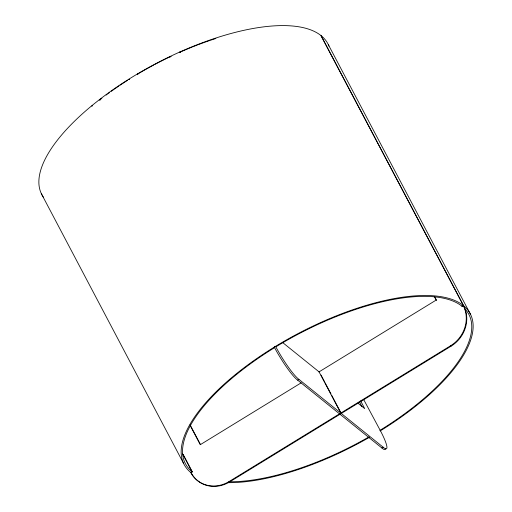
<?xml version="1.0" encoding="UTF-8"?>
<svg xmlns="http://www.w3.org/2000/svg" width="512" height="512" viewBox="0 0 512 512"><rect width="100%" height="100%" fill="white"/><g stroke="black" fill="none" stroke-linecap="round" stroke-linejoin="round"><path stroke-width="0.77" d="M128.787 79.328L128.685 79.59A2.528 0.467 57.7 0 0 128.384 79.565M129.12 79.219L128.685 79.59A2.528 2.298 -51.2 0 1 129.274 79.328M99.84 99.821L100.634 99.27A155.123 60.115 -27.8 0 1 101.875 98.304M137.395 74.291L137.978 73.875M179.45 52.602L180.237 52.077A2.528 0.41 66.2 0 1 180.512 51.93M339.514 413.856L297.651 380.147A30.317 4.614 58.5 0 1 274.31 347.142L275.571 346.33L276.064 346.726M297.651 380.147L298.925 379.366L340.787 413.075L319.066 371.872L282.579 342.49M301.171 382.842L200.275 444.691L190.317 425.805M318.893 371.974L436.154 300.09L434.304 296.595M43.654 197.542A161.696 62.656 -27.8 0 1 139.667 72.627A161.696 62.656 -27.8 0 1 320.826 35.437L463.642 305.747A30.317 27.565 -51.2 0 1 451.13 346.131L229.728 481.856A30.317 27.565 -51.2 0 1 191.149 472.794L190.656 472.403L191.936 471.616L182.643 453.997M462.118 306.33L463.398 305.549L321.101 35.654A161.696 62.656 -27.8 0 1 328.96 46.099M190.656 472.403A30.317 27.565 -51.2 0 0 229.235 481.459L450.637 345.734A30.317 27.565 -51.2 0 0 463.149 305.35A161.696 62.656 -27.8 0 0 274.189 347.181A161.696 62.656 -27.8 0 0 191.04 472.71M380.23 430.931L380.429 430.771A161.696 62.656 -27.8 0 0 463.398 305.549M340 414.253L381.862 447.962L383.142 447.181A30.317 4.614 58.5 0 0 380.448 430.803L363.584 399.36M99.878 99.674L100.634 99.27A2.528 0.979 52 0 0 100.006 100.051M179.52 52.41L180.237 52.077A155.123 60.115 -27.8 0 1 192.205 47.027M137.466 74.099L138.182 73.773A2.528 2.298 -51.2 0 0 137.261 74.701M179.718 52.192L180.237 52.077A2.528 2.298 -51.2 0 0 179.725 52.486M92.166 105.83L92.397 105.926A2.528 1.133 50 0 0 91.802 106.112M462.362 306.528L461.869 306.131L463.149 305.35L461.843 306.112A160.179 62.074 -27.8 0 0 276.032 346.746M450.637 345.734L451.13 346.131M357.894 403.136L364.691 408.614L360.634 400.922M274.291 347.11L274.784 347.507M341.28 413.472L383.142 447.181M229.235 481.459L229.728 481.856M170.125 57.158L169.734 56.909A155.123 60.115 -27.8 0 0 154.419 64.64M328.358 44.723L470.656 314.618M435.168 297.69L436.64 300.486M359.725 402.4L361.939 406.598M321.03 375.059L324.346 381.344M325.082 382.739L330.97 393.914M331.706 395.315L340.915 412.774M190.067 424.8L200.397 444.39M183.136 454.394L192.422 472.013M41.414 193.786L183.712 463.674M275.571 346.33L275.584 346.362A30.317 4.614 58.5 0 0 298.925 379.366M369.306 437.382A161.696 62.656 -27.8 0 1 227.36 482.65M464.826 308.806A160.179 62.074 -27.8 0 1 379.936 430.374M369.018 436.87A160.179 62.074 -27.8 0 1 228.883 481.779M192.32 471.923A160.179 62.074 -27.8 0 1 274.682 347.571M385.632 448.659A30.317 4.614 58.5 0 1 381.862 447.962M138.822 73.395A155.123 60.115 -27.8 0 1 143.315 70.771M143.962 70.406A155.123 60.115 -27.8 0 1 153.76 64.992M192.87 46.765A155.123 60.115 -27.8 0 1 197.51 44.947M198.17 44.698A155.123 60.115 -27.8 0 1 204.115 42.496M204.851 42.227A155.123 60.115 -27.8 0 1 210.016 40.429M210.752 40.179A155.123 60.115 -27.8 0 1 215.872 38.502M106.157 95.059A155.123 60.115 -27.8 0 1 107.283 94.221M108.422 93.389A155.123 60.115 -27.8 0 1 109.562 92.557M111.29 91.309A155.123 60.115 -27.8 0 1 114.195 89.248M114.784 88.838A155.123 60.115 -27.8 0 1 118.931 85.978M120.128 85.171A155.123 60.115 -27.8 0 1 127.45 80.378M99.712 100.205A2.528 2.298 -51.2 0 1 100.634 99.27M169.734 56.909A2.528 2.298 -51.2 0 1 170.08 56.73M170.445 56.608A2.528 2.298 -51.2 0 1 171.194 56.538"/></g></svg>
